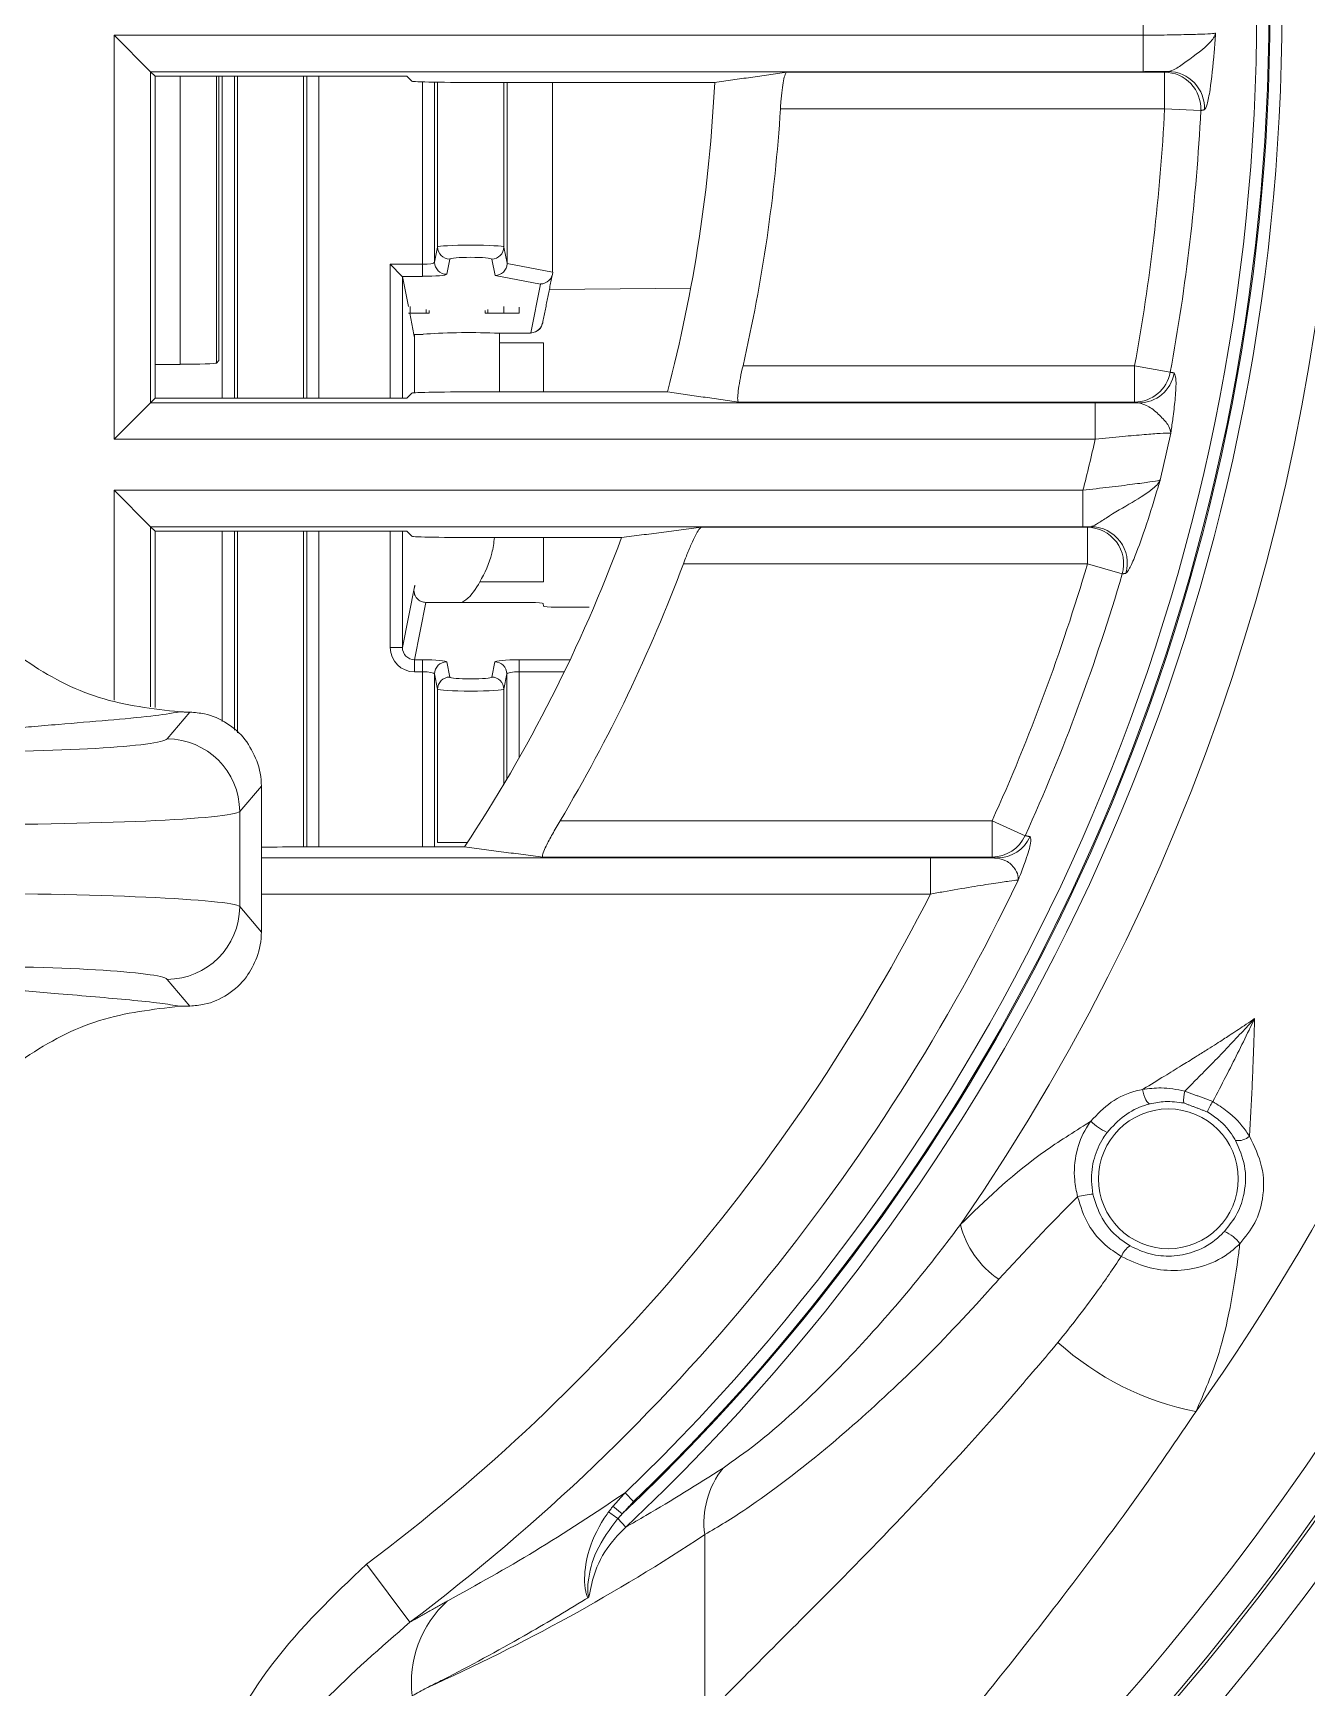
# Model space of a CAD drawing. Extents: x 12.1 to 108.7, y 1 to 80.4.
# Drawn here: x 103.274 to 104.323, y 31.294 to 32.658 of the extents above; entities that cross this region are included whole.
import ezdxf

# ---------------------------------------------------------------- set-up
doc = ezdxf.new("R2010")
doc.units = 0
doc.header["$MEASUREMENT"] = 0
doc.linetypes.add('SLD-Solid', pattern=[0])
doc.layers.add('OBJECT', color=7, linetype='CONTINUOUS')

msp = doc.modelspace()

# ---------------------------------------------------------------- linework, layer by layer
at = {"layer": 'OBJECT', "linetype": 'SLD-Solid', "lineweight": 15}
for p, q in [((103.3404, 32.6558), (103.3704, 32.6258)), ((103.3404, 32.6558), (103.3404, 32.323)), ((104.1884, 32.6558), (103.3404, 32.6558)), ((104.1884, 32.6558), (104.1884, 32.6258)), ((103.3704, 32.6258), (103.3741, 32.6221)), ((103.3704, 32.353), (103.3704, 32.6258)), ((103.3704, 32.6258), (104.1884, 32.6258)), ((103.5816, 32.6221), (103.3741, 32.6221)), ((103.3741, 32.6221), (103.3741, 32.3567)), ((103.3947, 32.3846), (103.3947, 32.6221)), ((103.4247, 32.6221), (103.4247, 32.3857)), ((103.4268, 32.3878), (103.4268, 32.6221)), ((103.4295, 32.3567), (103.4295, 32.6221)), ((103.4395, 32.6221), (103.4395, 32.3567)), ((103.442, 32.3567), (103.442, 32.6221)), ((103.4966, 32.6221), (103.4966, 32.3567)), ((103.4991, 32.3567), (103.4991, 32.6221)), ((103.5091, 32.6221), (103.5091, 32.3567)), ((103.5816, 32.6221), (103.5858, 32.6179)), ((104.2061, 32.6253), (103.8947, 32.6253)), ((104.2061, 32.5953), (104.2061, 32.6253)), ((103.5945, 32.4671), (103.5945, 32.6174)), ((103.6045, 32.6172), (103.6045, 32.4688)), ((103.607, 32.4813), (103.607, 32.6172)), ((103.8354, 32.6169), (103.6458, 32.6169)), ((103.6616, 32.6169), (103.6616, 32.4813)), ((103.6643, 32.4679), (103.6643, 32.6169)), ((103.7018, 32.6169), (103.7018, 32.461)), ((103.8895, 32.5953), (104.2061, 32.5953)), ((104.2061, 32.5953), (104.236, 32.5938)), ((103.6045, 32.4688), (103.607, 32.4813)), ((103.617, 32.4714), (103.6145, 32.4588)), ((103.6543, 32.4578), (103.6516, 32.4714)), ((103.6616, 32.4813), (103.6643, 32.4679)), ((103.5779, 32.4571), (103.568, 32.4671)), ((103.568, 32.4671), (103.5945, 32.4671)), ((103.568, 32.3567), (103.568, 32.4671)), ((103.578, 32.457), (103.5779, 32.4571)), ((103.5945, 32.4571), (103.5779, 32.4571)), ((103.578, 32.457), (103.5829, 32.4323)), ((103.578, 32.457), (103.578, 32.3567)), ((103.5945, 32.4571), (103.5945, 32.4671)), ((103.6918, 32.4508), (103.6543, 32.4578)), ((103.6643, 32.4676), (103.6643, 32.4679)), ((103.6643, 32.4676), (103.7018, 32.4606)), ((103.7018, 32.4606), (103.7018, 32.461)), ((103.6838, 32.4107), (103.6918, 32.4508)), ((103.8156, 32.4475), (103.6991, 32.4464)), ((103.5844, 32.4323), (103.5844, 32.4269)), ((103.5976, 32.4299), (103.5976, 32.4269)), ((103.6484, 32.4299), (103.6484, 32.4269)), ((103.6616, 32.4323), (103.6616, 32.4269)), ((103.6743, 32.4318), (103.6743, 32.4269)), ((103.5844, 32.4269), (103.5829, 32.4269)), ((103.584, 32.4269), (103.5859, 32.4269)), ((103.584, 32.4269), (103.5875, 32.4093)), ((103.5976, 32.4269), (103.5844, 32.4269)), ((103.5859, 32.4269), (103.5859, 32.4269)), ((103.5999, 32.4269), (103.5976, 32.4269)), ((103.6484, 32.4269), (103.6461, 32.4269)), ((103.6616, 32.4269), (103.6484, 32.4269)), ((103.6601, 32.4269), (103.6601, 32.4269)), ((103.6601, 32.4269), (103.6621, 32.4269)), ((103.6743, 32.4269), (103.6616, 32.4269)), ((103.5875, 32.4093), (103.5951, 32.4093)), ((103.588, 32.4067), (103.5875, 32.4093)), ((103.6539, 32.4103), (103.6788, 32.4103)), ((103.6942, 32.4023), (103.658, 32.4023)), ((103.6788, 32.4103), (103.6838, 32.4107)), ((103.6788, 32.4103), (103.6788, 32.4103)), ((103.6942, 32.3619), (103.6942, 32.4023)), ((103.3947, 32.3846), (103.3741, 32.3846)), ((103.4247, 32.3857), (103.4268, 32.3878)), ((104.1814, 32.3835), (103.8587, 32.3835)), ((104.1814, 32.3535), (104.1814, 32.3835)), ((104.1814, 32.3835), (104.2108, 32.3781)), ((103.5858, 32.3609), (103.5816, 32.3567)), ((103.6458, 32.3619), (103.7965, 32.3619)), ((103.3404, 32.323), (103.3704, 32.353)), ((103.3704, 32.353), (103.3741, 32.3567)), ((104.149, 32.353), (103.3704, 32.353)), ((103.3741, 32.3567), (103.5816, 32.3567)), ((103.8551, 32.3535), (104.1814, 32.3535)), ((104.149, 32.323), (104.149, 32.353)), ((103.3404, 32.323), (104.149, 32.323)), ((103.3404, 32.2808), (103.3704, 32.2508)), ((103.3404, 32.2808), (103.3404, 32.1079)), ((104.1388, 32.2808), (103.3404, 32.2808)), ((104.1388, 32.2808), (104.1388, 32.2508)), ((103.3704, 32.2508), (103.3741, 32.2471)), ((103.3704, 32.1025), (103.3704, 32.2508)), ((103.3704, 32.2508), (104.1388, 32.2508)), ((103.5816, 32.2471), (103.3741, 32.2471)), ((103.3741, 32.2471), (103.3741, 32.1018)), ((103.4295, 32.0903), (103.4295, 32.2471)), ((103.4395, 32.2471), (103.4395, 32.0832)), ((103.442, 32.081), (103.442, 32.2471)), ((103.4966, 32.2471), (103.4966, 31.9869)), ((103.4991, 31.9869), (103.4991, 32.2471)), ((103.5091, 32.2471), (103.5091, 31.9869)), ((103.568, 32.1513), (103.568, 32.2471)), ((103.578, 32.2471), (103.578, 32.1513)), ((103.5816, 32.2471), (103.5858, 32.2429)), ((103.7587, 32.2419), (103.6458, 32.2419)), ((103.6942, 32.2055), (103.6942, 32.2419)), ((104.1426, 32.2503), (103.8242, 32.2503)), ((104.1426, 32.2203), (104.1426, 32.2503)), ((103.8096, 32.2203), (104.1426, 32.2203)), ((104.1426, 32.2203), (104.1712, 32.2119)), ((103.578, 32.1513), (103.5882, 32.2027)), ((103.5882, 32.2019), (103.5875, 32.1984)), ((103.6942, 32.2055), (103.6418, 32.2055)), ((103.5973, 32.1884), (103.588, 32.1412)), ((103.5969, 32.1884), (103.5973, 32.1884)), ((103.5973, 32.1884), (103.6839, 32.1884)), ((103.6939, 32.1875), (103.6943, 32.1853)), ((103.578, 32.1513), (103.568, 32.1513)), ((103.588, 32.1412), (103.5945, 32.1412)), ((103.588, 32.1412), (103.588, 32.1312)), ((103.5945, 32.1312), (103.588, 32.1312)), ((103.5945, 32.1412), (103.5945, 32.1312)), ((103.5945, 31.9869), (103.5945, 32.1312)), ((103.6045, 32.1295), (103.6045, 31.9869)), ((103.607, 32.1169), (103.6045, 32.1295)), ((103.6145, 32.1395), (103.617, 32.1268)), ((103.6516, 32.1268), (103.6541, 32.1395)), ((103.6641, 32.1295), (103.6616, 32.1169)), ((103.6641, 32.043), (103.6641, 32.1295)), ((103.6741, 32.1412), (103.7162, 32.1412)), ((103.6741, 32.1412), (103.6741, 32.1312)), ((103.6741, 32.1312), (103.6741, 32.0603)), ((103.7114, 32.1312), (103.6741, 32.1312)), ((103.607, 31.9905), (103.607, 32.1169)), ((103.6616, 32.1169), (103.6616, 32.0387)), ((103.384, 32.076), (103.4029, 32.098)), ((103.4618, 32.037), (103.4439, 32.0161)), ((103.4618, 32.037), (103.4618, 31.9769)), ((103.4439, 32.0161), (103.4439, 31.9377)), ((104.064, 32.0085), (103.7079, 32.0085)), ((104.064, 31.9785), (104.064, 32.0085)), ((104.064, 32.0085), (104.0912, 31.9962)), ((103.4972, 31.9869), (103.6291, 31.9869)), ((104.0131, 31.978), (103.4618, 31.978)), ((103.4618, 31.9769), (103.4618, 31.9168)), ((103.6938, 31.9785), (104.064, 31.9785)), ((104.0131, 31.948), (104.0131, 31.978)), ((103.4618, 31.948), (104.0131, 31.948)), ((103.4439, 31.9377), (103.4618, 31.9168)), ((103.4029, 31.8558), (103.384, 31.8778)), ((103.7685, 31.4475), (103.7616, 31.4547)), ((103.7591, 31.4373), (103.7515, 31.4436)), ((103.7621, 31.4264), (103.7556, 31.4334)), ((103.8272, 31.27), (103.8272, 31.4202)), ((103.5483, 31.3958), (103.5842, 31.348))]:
    msp.add_line(p, q, dxfattribs=at)
at = {"layer": 'OBJECT', "linetype": 'SLD-Solid', "lineweight": 15, "flags": 128}
for points in [[(103.6838, 32.4107), (103.6857, 32.4109), (103.6876, 32.4115), (103.6893, 32.4124), (103.6908, 32.4136), (103.6921, 32.4151), (103.693, 32.4169), (103.6936, 32.4187), (103.6936, 32.4187)], [(104.1942, 31.7752), (104.1934, 31.7753), (104.1925, 31.776), (104.1916, 31.7771), (104.1906, 31.7786), (104.1898, 31.7805), (104.189, 31.7826), (104.1884, 31.7848), (104.188, 31.7871)]]:
    msp.add_lwpolyline(points, dxfattribs=at)
at = {"layer": 'OBJECT', "linetype": 'SLD-Solid', "lineweight": 15}
msp.add_circle((104.2093, 31.7134), 0.0576, dxfattribs=at)
for centre, radius, start, end in [((102.5868, 32.6769), 1.7062, 313.403, 46.597), ((102.5868, 32.6769), 1.7161, 313.2251, 46.7749), ((102.5868, 32.6769), 1.7053, 313.8667, 46.1333), ((102.5868, 32.6769), 1.6953, 313.8667, 46.1333), ((102.5868, 32.6769), 2.0103, 324.9191, 35.0809), ((102.5868, 32.6769), 1.763, 325.3963, 34.6037), ((102.5868, 32.6769), 1.6018, 359.2455, 0.7545), ((104.206, 32.5953), 0.03, 357.1318, 89.7831), ((104.209, 32.5959), 0.03, 357.1574, 89.7832), ((102.5868, 32.6769), 1.25, 345.4041, 357.2487), ((102.5868, 32.6769), 1.3053, 347.011, 356.4146), ((102.5868, 32.6769), 1.6214, 349.5755, 357.1143), ((102.5868, 32.6769), 1.6513, 349.5755, 357.1143), ((103.617, 32.4814), 0.01, 180.2071, 270.0027), ((103.6516, 32.4814), 0.01, 269.9973, 359.7929), ((103.6145, 32.4688), 0.01, 180.2071, 270.0027), ((104.1813, 32.3835), 0.03, 270.1789, 349.6484), ((104.1846, 32.3828), 0.03, 270.1789, 349.6462), ((102.5868, 32.6769), 1.6018, 345.6831, 347.2353), ((102.5868, 32.6769), 1.6615, 346.5068, 347.8728), ((102.5868, 32.6769), 1.25, 326.4957, 339.635), ((104.1424, 32.2203), 0.03, 343.7647, 89.721), ((104.1454, 32.2208), 0.03, 343.8127, 89.7213), ((102.5868, 32.6769), 1.3053, 329.1986, 339.5226), ((102.5868, 32.6769), 1.6214, 335.6554, 343.6427), ((102.5868, 32.6769), 1.6513, 335.6554, 343.6427), ((103.6145, 32.1295), 0.01, 89.9965, 179.7907), ((103.6541, 32.1295), 0.01, 0.2093, 90.0035), ((103.617, 32.1169), 0.01, 89.9965, 179.7907), ((103.6516, 32.1169), 0.01, 0.2093, 90.0035), ((103.3838, 32.0159), 0.0601, 0.2283, 89.8001), ((104.0639, 32.0085), 0.0299, 270.1554, 335.8251), ((104.068, 32.0077), 0.0299, 270.1554, 335.8577), ((102.5868, 32.6769), 1.6615, 306.8896, 334.4188), ((102.5868, 32.6769), 1.6018, 306.8896, 332.931), ((103.3838, 31.9379), 0.0601, 270.1999, 359.7717), ((102.5868, 32.6769), 2.585, 276.6644, 342.7305), ((104.2452, 31.7788), 0.0234, 162.947, 187.2533), ((104.2811, 31.7539), 0.0422, 146.6495, 159.812), ((104.1801, 31.7971), 0.0502, 226.1451, 244.821), ((104.2669, 31.7584), 0.0135, 259.9031, 312.863), ((104.15, 31.6413), 0.0595, 92.7294, 105.1542), ((104.1117, 31.6939), 0.076, 193.811, 236.2768), ((104.2445, 31.6432), 0.029, 35.255, 67.6587), ((102.5868, 32.6769), 2.1724, 208.1241, 331.8759), ((102.5868, 32.6769), 2.1103, 300.8539, 331.0105), ((104.1866, 31.6435), 0.0171, 121.3021, 159.6126), ((102.5868, 32.6769), 2.1425, 208.9527, 331.0473), ((102.5868, 32.6769), 2.31, 283.6523, 333.3136), ((102.5868, 32.6769), 2.14, 300.8539, 331.0105), ((102.5868, 32.6769), 2.2663, 305.0518, 332.5597), ((102.5868, 32.6769), 2.462, 282.0513, 334.5258), ((104.2784, 31.7559), 0.2389, 227.9119, 258.7761), ((103.8983, 31.4301), 0.0718, 141.2167, 187.9447), ((103.4684, 31.0495), 0.4794, 53.2027, 54.3314), ((103.6762, 31.2984), 0.0908, 132.1677, 187.0342), ((102.4503, 33.4353), 3.875, 294.5425, 327.6669), ((102.4503, 33.4353), 3.815, 295.1336, 327.0237), ((102.4503, 33.4353), 3.755, 296.1259, 325.9861)]:
    msp.add_arc(centre, radius, start, end, dxfattribs=at)
for centre, major_axis, ratio, start_param, end_param in [((103.6458, 32.6179), (0.06, 0), 0.017455, 3.159046, 4.712389), ((103.6343, 32.4813), (0.0273, 0), 0.055478, 0.017453, 3.124139), ((103.6343, 32.4713), (0.0173, 0), 0.087489, 0.017453, 3.124139), ((103.5945, 32.4688), (0.01, 0), 0.174977, 4.712389, 6.265732), ((103.5945, 32.4589), (0.02, 0), 0.087489, 4.712389, 6.265732), ((103.6543, 32.4677), (0.00707, 0.00716), 0.980059, 3.930858, 5.464654), ((103.6918, 32.4608), (0.00837, 0.00566), 0.980059, 4.127026, 5.660822), ((103.6318, 32.4064), (0.05, 0), 0.087489, 1.113912, 2.39383), ((103.3947, 32.3857), (0.03, 0), 0.034921, 4.712389, 6.248279), ((103.6458, 32.3609), (0.06, 0), 0.017455, 1.570796, 3.124139), ((103.6458, 32.2429), (0.06, 0), 0.017455, 3.159046, 4.712389), ((103.6839, 32.1875), (0.01, 0), 0.088095, 0.017453, 1.570796), ((103.7043, 32.1853), (0.01, 0), 0.088095, 3.159046, 4.712389), ((103.588, 32.1513), (-0.0039, -0.0197), 0.995992, 4.908761, 6.478026), ((103.588, 32.1513), (0.00197, 0.00993), 0.988086, 1.767169, 3.336433), ((103.5945, 32.1394), (0.02, 0), 0.088095, 0.017453, 1.570796), ((103.5945, 32.1295), (0.01, 0), 0.17619, 0.017453, 1.570796), ((103.6741, 32.1394), (0.02, 0), 0.088095, 1.570796, 3.124139), ((103.6741, 32.1295), (0.01, 0), 0.17619, 1.570796, 3.124139), ((103.6343, 32.1169), (0.0273, 0), 0.055863, 3.159046, 6.265732), ((103.6343, 32.1269), (0.0173, 0), 0.088095, 3.159046, 6.265732), ((103.1943, 32.0766), (0.19, 0), 0.061163, 4.712389, 6.230825), ((103.4028, 32.0381), (-0.0224, 0.056), 0.973344, 4.322385, 4.678271), ((103.1943, 32.0167), (0.25, 0), 0.046484, 4.712389, 6.230825), ((103.4972, 31.9848), (0.12, 0), 0.017455, 1.570796, 1.870458), ((103.1943, 31.9371), (0.25, 0), 0.046484, 0.05236, 1.570796), ((103.4028, 31.9157), (0.0224, 0.056), 0.973344, 4.746507, 5.102393), ((103.1943, 31.8772), (0.19, 0), 0.061163, 0.05236, 1.570796), ((102.9307, 32.6769), (1.5813, 0), 0.964711, 5.148081, 5.315159), ((102.7998, 32.6769), (1.6185, 0), 0.982242, 5.21966, 5.228125)]:
    msp.add_ellipse(centre, major_axis=major_axis, ratio=ratio, start_param=start_param, end_param=end_param, dxfattribs=at)
for points, knots in [([(104.2482, 32.6576), (104.2479, 32.6575), (104.2467, 32.6573), (104.2403, 32.6568), (104.2267, 32.6564), (104.2087, 32.656), (104.1952, 32.6559), (104.1884, 32.6558)], [0, 0, 0, 0, 0.090605, 0.317992, 0.545361, 0.772689, 1, 1, 1, 1]), ([(104.2482, 32.6576), (104.2482, 32.6576), (104.2479, 32.6562), (104.2467, 32.6536), (104.2409, 32.6462), (104.2283, 32.6373), (104.2152, 32.6277), (104.211, 32.6264), (104.2091, 32.6259)], [0, 0, 0, 0, 0.003279, 0.119194, 0.233417, 0.664784, 0.847403, 1, 1, 1, 1]), ([(104.2389, 32.5944), (104.2397, 32.5954), (104.2412, 32.5975), (104.2443, 32.6136), (104.2466, 32.6355), (104.2479, 32.6523), (104.2482, 32.6575), (104.2482, 32.6576)], [0, 0, 0, 0, 0.221548, 0.44288, 0.827985, 0.997198, 1, 1, 1, 1]), ([(103.8947, 32.6253), (103.8942, 32.6249), (103.8934, 32.6241), (103.892, 32.6187), (103.8908, 32.6108), (103.89, 32.6025), (103.8896, 32.5972), (103.8895, 32.5953)], [0, 0, 0, 0, 0.21925, 0.438497, 0.657712, 0.876113, 1, 1, 1, 1]), ([(103.6788, 32.4103), (103.6795, 32.4103), (103.6812, 32.4103), (103.6835, 32.4104), (103.6855, 32.4107), (103.6879, 32.4114), (103.6902, 32.4129), (103.6921, 32.4148), (103.6927, 32.4165), (103.6929, 32.4172)], [0, 0, 0, 0, 0.126144, 0.27857, 0.424614, 0.556177, 0.71117, 0.880461, 1, 1, 1, 1]), ([(103.6555, 32.4103), (103.6555, 32.4103), (103.655, 32.4102), (103.6544, 32.4102), (103.6539, 32.4103)], [0, 0, 0, 0, 0.05739, 1, 1, 1, 1]), ([(103.8587, 32.3835), (103.8579, 32.3801), (103.8564, 32.3734), (103.8549, 32.3643), (103.8542, 32.3576), (103.8543, 32.3541), (103.8549, 32.3537), (103.8551, 32.3535)], [0, 0, 0, 0, 0.220859, 0.441926, 0.657693, 0.867325, 1, 1, 1, 1]), ([(104.2113, 32.3278), (104.2113, 32.3279), (104.2114, 32.3287), (104.2121, 32.3335), (104.2135, 32.3438), (104.2152, 32.3586), (104.216, 32.3734), (104.2147, 32.376), (104.2141, 32.3775)], [0, 0, 0, 0, 0.0031647, 0.0312074, 0.1830066, 0.4085164, 0.6847433, 1, 1, 1, 1]), ([(104.1847, 32.3529), (104.1838, 32.3529), (104.1725, 32.353), (104.1602, 32.353), (104.149, 32.353)], [0, 0, 0, 0, 0.081826, 1, 1, 1, 1]), ([(104.1847, 32.3529), (104.1876, 32.352), (104.1934, 32.3504), (104.2023, 32.3426), (104.2089, 32.3355), (104.211, 32.3306), (104.2112, 32.3283), (104.2113, 32.3279), (104.2113, 32.3278)], [0, 0, 0, 0, 0.24586, 0.504617, 0.760113, 0.957329, 0.996307, 1, 1, 1, 1]), ([(104.149, 32.323), (104.1566, 32.3238), (104.1711, 32.3252), (104.1899, 32.3268), (104.2035, 32.3278), (104.2098, 32.328), (104.2109, 32.3279), (104.2113, 32.3278)], [0, 0, 0, 0, 0.252206, 0.478104, 0.698136, 0.91548, 1, 1, 1, 1]), ([(104.2025, 32.2892), (104.2022, 32.2891), (104.2011, 32.2888), (104.1948, 32.2878), (104.1803, 32.2858), (104.1608, 32.2834), (104.1462, 32.2817), (104.1388, 32.2808)], [0, 0, 0, 0, 0.06622, 0.289538, 0.521764, 0.760041, 1, 1, 1, 1]), ([(104.2025, 32.2892), (104.2025, 32.2892), (104.202, 32.2882), (104.2004, 32.2858), (104.1946, 32.28), (104.1801, 32.2712), (104.1615, 32.2605), (104.1498, 32.2524), (104.1469, 32.2513), (104.1456, 32.2508)], [0, 0, 0, 0, 0.002884, 0.081491, 0.189475, 0.476269, 0.765757, 0.892673, 1, 1, 1, 1]), ([(104.1743, 32.2124), (104.1752, 32.2133), (104.177, 32.2151), (104.183, 32.2289), (104.1914, 32.2526), (104.1983, 32.2752), (104.2019, 32.2872), (104.2025, 32.2891), (104.2025, 32.2892)], [0, 0, 0, 0, 0.174609, 0.349137, 0.641913, 0.941152, 0.997522, 1, 1, 1, 1]), ([(103.1779, 32.2473), (103.1894, 32.2265), (103.2126, 32.1849), (103.2659, 32.1383), (103.3273, 32.1059), (103.372, 32.1008), (103.3945, 32.0982)], [0, 0, 0, 0, 0.2494679, 0.4993192, 0.7491667, 1, 1, 1, 1]), ([(103.627, 32.1884), (103.6281, 32.1891), (103.6346, 32.1933), (103.6431, 32.2069), (103.6513, 32.2236), (103.6533, 32.2375), (103.6539, 32.2419)], [0, 0, 0, 0, 0.063092, 0.382243, 0.805753, 1, 1, 1, 1]), ([(103.8242, 32.2503), (103.8236, 32.2499), (103.8225, 32.2491), (103.8196, 32.2439), (103.816, 32.2364), (103.8125, 32.228), (103.8104, 32.2224), (103.8096, 32.2203)], [0, 0, 0, 0, 0.207811, 0.415259, 0.632109, 0.861308, 1, 1, 1, 1]), ([(103.5969, 32.1884), (103.5958, 32.1886), (103.5937, 32.1889), (103.5909, 32.1906), (103.5889, 32.1929), (103.588, 32.1951), (103.5876, 32.1969), (103.5875, 32.198), (103.5875, 32.1983), (103.5875, 32.1984)], [0, 0, 0, 0, 0.163975, 0.328263, 0.482697, 0.616251, 0.746877, 0.892798, 1, 1, 1, 1]), ([(103.3945, 32.0982), (103.3872, 32.097), (103.3717, 32.0946), (103.3354, 32.0913), (103.3009, 32.0884), (103.2732, 32.0861), (103.2538, 32.0844), (103.234, 32.0825), (103.2144, 32.0802), (103.2082, 32.0784), (103.2052, 32.0775)], [0, 0, 0, 0, 0.15382, 0.32546, 0.503781, 0.600006, 0.681858, 0.763121, 0.884543, 1, 1, 1, 1]), ([(103.4581, 32.0579), (103.4551, 32.064), (103.4493, 32.0763), (103.4337, 32.0897), (103.4176, 32.0968), (103.4069, 32.0977), (103.4029, 32.098)], [0, 0, 0, 0, 0.272657, 0.546141, 0.8274, 1, 1, 1, 1]), ([(103.7079, 32.0085), (103.7058, 32.0048), (103.7014, 31.9974), (103.6966, 31.9881), (103.6938, 31.9818), (103.6931, 31.979), (103.6936, 31.9786), (103.6938, 31.9785)], [0, 0, 0, 0, 0.259509, 0.520202, 0.708476, 0.89739, 1, 1, 1, 1]), ([(104.0855, 31.9595), (104.0855, 31.9595), (104.0861, 31.9611), (104.0885, 31.9671), (104.0928, 31.9788), (104.0966, 31.9919), (104.0957, 31.9942), (104.0953, 31.9954)], [0, 0, 0, 0, 0.003673, 0.075621, 0.294595, 0.635204, 1, 1, 1, 1]), ([(103.607, 31.9905), (103.6074, 31.9905), (103.6084, 31.9905), (103.6147, 31.9905), (103.6227, 31.9905), (103.6286, 31.9905), (103.631, 31.9905)], [0, 0, 0, 0, 0.271756, 0.543512, 0.815269, 1, 1, 1, 1]), ([(104.068, 31.9777), (104.0653, 31.9778), (104.0528, 31.9779), (104.034, 31.978), (104.018, 31.978), (104.0131, 31.978)], [0, 0, 0, 0, 0.166874, 0.742789, 1, 1, 1, 1]), ([(104.068, 31.9777), (104.071, 31.977), (104.0773, 31.9756), (104.0834, 31.9686), (104.0857, 31.9631), (104.0856, 31.9603), (104.0855, 31.9595), (104.0855, 31.9595)], [0, 0, 0, 0, 0.307721, 0.642116, 0.899777, 0.995744, 1, 1, 1, 1]), ([(104.0131, 31.948), (104.0167, 31.9487), (104.0283, 31.9508), (104.0467, 31.9539), (104.0655, 31.9569), (104.0787, 31.9589), (104.0843, 31.9595), (104.0853, 31.9595), (104.0855, 31.9595)], [0, 0, 0, 0, 0.1102794, 0.354068, 0.5694261, 0.7633766, 0.947631, 1, 1, 1, 1]), ([(103.4029, 31.8558), (103.4068, 31.8561), (103.4177, 31.857), (103.4344, 31.8644), (103.4498, 31.8782), (103.4555, 31.8904), (103.4581, 31.8959)], [0, 0, 0, 0, 0.1688448, 0.4625835, 0.7532198, 1, 1, 1, 1]), ([(103.2052, 31.8763), (103.2081, 31.8754), (103.2134, 31.8738), (103.2306, 31.8717), (103.2491, 31.8698), (103.2708, 31.8679), (103.2965, 31.8658), (103.3251, 31.8634), (103.3538, 31.8608), (103.3784, 31.8583), (103.3894, 31.8565), (103.3945, 31.8556)], [0, 0, 0, 0, 0.115434, 0.204199, 0.296296, 0.390311, 0.496175, 0.628006, 0.757037, 0.887489, 1, 1, 1, 1]), ([(103.3945, 31.8556), (103.3722, 31.8531), (103.3275, 31.8479), (103.2661, 31.8157), (103.2127, 31.7691), (103.1895, 31.7274), (103.1779, 31.7065)], [0, 0, 0, 0, 0.249632, 0.499592, 0.749409, 1, 1, 1, 1]), ([(104.2803, 31.8455), (104.2798, 31.8451), (104.2769, 31.8431), (104.27, 31.8385), (104.262, 31.8332), (104.2544, 31.8282), (104.2485, 31.8245), (104.2413, 31.8199), (104.2354, 31.8162), (104.2282, 31.8117), (104.2192, 31.8061), (104.205, 31.7974), (104.1943, 31.7909), (104.1883, 31.7872), (104.188, 31.7871)], [0, 0, 0, 0, 0.016955, 0.095075, 0.227904, 0.278807, 0.341255, 0.41799, 0.512501, 0.530928, 0.652142, 0.802909, 0.992105, 1, 1, 1, 1]), ([(104.2228, 31.7857), (104.2257, 31.7886), (104.2325, 31.7954), (104.2477, 31.8108), (104.2617, 31.8254), (104.2734, 31.838), (104.2771, 31.8419), (104.279, 31.844), (104.2795, 31.8446), (104.28, 31.8451), (104.2803, 31.8455)], [0, 0, 0, 0, 0.148068, 0.34976, 0.782442, 0.879511, 0.969739, 0.977128, 0.979728, 1, 1, 1, 1]), ([(104.2803, 31.8455), (104.2801, 31.845), (104.2786, 31.8418), (104.2709, 31.8259), (104.2597, 31.8035), (104.2495, 31.784), (104.2459, 31.7771)], [0, 0, 0, 0, 0.021606, 0.13737, 0.694224, 1, 1, 1, 1]), ([(104.2761, 31.7485), (104.2769, 31.762), (104.2778, 31.7782), (104.2786, 31.7967), (104.2789, 31.8036), (104.2791, 31.8096), (104.2793, 31.8147), (104.2795, 31.819), (104.2796, 31.8228), (104.2797, 31.826), (104.2798, 31.8288), (104.2799, 31.8312), (104.2799, 31.8332), (104.28, 31.835), (104.2801, 31.8365), (104.2801, 31.8377), (104.2802, 31.8401), (104.2803, 31.8427), (104.2803, 31.8449), (104.2803, 31.8455)], [0, 0, 0, 0, 0.419404, 0.502129, 0.572967, 0.633692, 0.68578, 0.730474, 0.768831, 0.801748, 0.829997, 0.854236, 0.875032, 0.892872, 0.908173, 0.921295, 0.932546, 0.981194, 1, 1, 1, 1]), ([(104.2228, 31.7857), (104.2163, 31.787), (104.2044, 31.7892), (104.1931, 31.7877), (104.188, 31.7871)], [0, 0, 0, 0, 0.554136, 1, 1, 1, 1]), ([(104.188, 31.7871), (104.1863, 31.7867), (104.1772, 31.7846), (104.1615, 31.7779), (104.1507, 31.7665), (104.1453, 31.7609)], [0, 0, 0, 0, 0.107934, 0.557954, 1, 1, 1, 1]), ([(104.1588, 31.7516), (104.1633, 31.7566), (104.1724, 31.7665), (104.1853, 31.7727), (104.1928, 31.7748), (104.1942, 31.7752)], [0, 0, 0, 0, 0.446121, 0.894004, 1, 1, 1, 1]), ([(104.1942, 31.7752), (104.1983, 31.776), (104.2072, 31.7778), (104.2168, 31.7766), (104.222, 31.7759)], [0, 0, 0, 0, 0.454302, 1, 1, 1, 1]), ([(104.2761, 31.7485), (104.2752, 31.7499), (104.2702, 31.7574), (104.2605, 31.7679), (104.2499, 31.7745), (104.2459, 31.7771)], [0, 0, 0, 0, 0.122492, 0.6608, 1, 1, 1, 1]), ([(104.1453, 31.7609), (104.1432, 31.7595), (104.1284, 31.7502), (104.0874, 31.7238), (104.058, 31.6952), (104.0379, 31.6757)], [0, 0, 0, 0, 0.050052, 0.350962, 1, 1, 1, 1]), ([(104.1453, 31.7609), (104.1441, 31.7591), (104.1388, 31.7514), (104.1325, 31.7351), (104.1309, 31.7155), (104.1335, 31.7032), (104.1344, 31.6987)], [0, 0, 0, 0, 0.1005659, 0.4269452, 0.7873192, 1, 1, 1, 1]), ([(104.2415, 31.7685), (104.2447, 31.7664), (104.2529, 31.761), (104.2603, 31.7524), (104.2639, 31.7463), (104.2646, 31.7451)], [0, 0, 0, 0, 0.334366, 0.874632, 1, 1, 1, 1]), ([(104.1471, 31.7007), (104.1466, 31.7043), (104.1451, 31.7143), (104.1474, 31.7303), (104.1531, 31.7437), (104.1577, 31.7501), (104.1588, 31.7516)], [0, 0, 0, 0, 0.20515, 0.562184, 0.8956646, 1, 1, 1, 1]), ([(104.2682, 31.6599), (104.2727, 31.6655), (104.2816, 31.6765), (104.2883, 31.6992), (104.288, 31.7241), (104.2801, 31.7403), (104.2761, 31.7485)], [0, 0, 0, 0, 0.214704, 0.426043, 0.709468, 1, 1, 1, 1]), ([(104.2646, 31.7451), (104.2676, 31.7382), (104.2736, 31.7245), (104.2729, 31.7036), (104.2669, 31.6844), (104.2593, 31.6748), (104.2555, 31.67)], [0, 0, 0, 0, 0.284864, 0.568994, 0.78268, 1, 1, 1, 1]), ([(104.0695, 31.6306), (104.0906, 31.6534), (104.1119, 31.6763), (104.1343, 31.6986), (104.1344, 31.6987)], [0, 0, 0, 0, 0.9957983, 1, 1, 1, 1]), ([(104.1344, 31.6987), (104.1369, 31.6908), (104.1419, 31.6751), (104.156, 31.6589), (104.1667, 31.652), (104.1705, 31.6495)], [0, 0, 0, 0, 0.388278, 0.77842, 1, 1, 1, 1]), ([(104.1777, 31.6582), (104.1744, 31.6603), (104.1654, 31.6663), (104.1534, 31.6803), (104.1492, 31.6939), (104.1471, 31.7007)], [0, 0, 0, 0, 0.220711, 0.610733, 1, 1, 1, 1]), ([(104.0379, 31.6757), (104.033, 31.6692), (104.0125, 31.642), (103.9749, 31.5965), (103.922, 31.5402), (103.8751, 31.498), (103.8513, 31.4814), (103.8423, 31.4751)], [0, 0, 0, 0, 0.07222, 0.299647, 0.532858, 0.823882, 1, 1, 1, 1]), ([(104.2555, 31.67), (104.253, 31.6675), (104.2454, 31.6602), (104.2307, 31.6526), (104.2123, 31.649), (104.1939, 31.6505), (104.1831, 31.6556), (104.1777, 31.6582)], [0, 0, 0, 0, 0.126816, 0.373177, 0.587958, 0.793849, 1, 1, 1, 1]), ([(104.1705, 31.6495), (104.1774, 31.6462), (104.1911, 31.6396), (104.2143, 31.6369), (104.2374, 31.6402), (104.2557, 31.6486), (104.2651, 31.6571), (104.2682, 31.6599)], [0, 0, 0, 0, 0.213495, 0.424445, 0.639084, 0.878713, 1, 1, 1, 1]), ([(104.2319, 31.5215), (104.2388, 31.5371), (104.2547, 31.5736), (104.2636, 31.6243), (104.2677, 31.6558), (104.2682, 31.6599)], [0, 0, 0, 0, 0.394217, 0.920624, 1, 1, 1, 1]), ([(104.1705, 31.6495), (104.1638, 31.6396), (104.1473, 31.6151), (104.1291, 31.5922), (104.1183, 31.5786)], [0, 0, 0, 0, 0.405514, 1, 1, 1, 1]), ([(103.8272, 31.4202), (103.8383, 31.4268), (103.8674, 31.4442), (103.9246, 31.4878), (103.9902, 31.5466), (104.0371, 31.5943), (104.0634, 31.6238), (104.0695, 31.6306)], [0, 0, 0, 0, 0.180095, 0.474499, 0.698924, 0.92979, 1, 1, 1, 1]), ([(104.1183, 31.5786), (104.1044, 31.5622), (104.0647, 31.5154), (103.9977, 31.4426), (103.9278, 31.3711), (103.8688, 31.3126), (103.8412, 31.2843), (103.8272, 31.27)], [0, 0, 0, 0, 0.130076, 0.370614, 0.617914, 0.806075, 1, 1, 1, 1]), ([(103.986, 31.1979), (103.9978, 31.2127), (104.0217, 31.2429), (104.0715, 31.304), (104.1308, 31.3794), (104.1869, 31.4554), (104.2202, 31.5043), (104.2319, 31.5215)], [0, 0, 0, 0, 0.180504, 0.366966, 0.612055, 0.863561, 1, 1, 1, 1]), ([(103.8423, 31.4751), (103.8212, 31.4617), (103.7945, 31.4449), (103.7676, 31.4296), (103.7621, 31.4264)], [0, 0, 0, 0, 0.7935487, 1, 1, 1, 1]), ([(103.7616, 31.4547), (103.7369, 31.4382), (103.6883, 31.4059), (103.6393, 31.3789), (103.6153, 31.3657)], [0, 0, 0, 0, 0.509963, 1, 1, 1, 1]), ([(103.748, 31.439), (103.7475, 31.4384), (103.7406, 31.4288), (103.7315, 31.4108), (103.7276, 31.3882), (103.7284, 31.3756), (103.7297, 31.3707), (103.7304, 31.369), (103.7308, 31.3684), (103.731, 31.3682)], [0, 0, 0, 0, 0.028983, 0.459948, 0.770711, 0.915817, 0.956931, 0.987075, 1, 1, 1, 1]), ([(103.7319, 31.3697), (103.7319, 31.3696), (103.7318, 31.3695), (103.7316, 31.3695), (103.7315, 31.3696), (103.7313, 31.3698), (103.7311, 31.3706), (103.7306, 31.3744), (103.7312, 31.3868), (103.7372, 31.409), (103.749, 31.4247), (103.7556, 31.4334)], [0, 0, 0, 0, 0.004493, 0.008322, 0.01216, 0.01711, 0.025975, 0.054931, 0.183033, 0.547241, 1, 1, 1, 1]), ([(103.7319, 31.3697), (103.7333, 31.3766), (103.7365, 31.3928), (103.748, 31.412), (103.7583, 31.4226), (103.7621, 31.4264)], [0, 0, 0, 0, 0.32198, 0.752014, 1, 1, 1, 1]), ([(103.5483, 31.3958), (103.521, 31.3698), (103.4656, 31.3168), (103.4111, 31.2139), (103.3771, 31.1439), (103.3596, 31.1088), (103.3595, 31.1086)], [0, 0, 0, 0, 0.324519, 0.659805, 0.9981, 1, 1, 1, 1]), ([(103.731, 31.3682), (103.7303, 31.3678), (103.7128, 31.3569), (103.673, 31.3333), (103.6299, 31.31), (103.6031, 31.2964), (103.5986, 31.2942), (103.5981, 31.2939)], [0, 0, 0, 0, 0.014966, 0.395821, 0.90022, 0.987134, 1, 1, 1, 1]), ([(103.731, 31.3682), (103.7311, 31.3683), (103.7314, 31.3686), (103.7317, 31.3692), (103.7318, 31.3696), (103.7319, 31.3696), (103.7319, 31.3697)], [0, 0, 0, 0, 0.433728, 0.868905, 0.945381, 1, 1, 1, 1]), ([(103.3595, 31.1086), (103.3597, 31.1087), (103.3607, 31.1098), (103.3652, 31.1148), (103.3923, 31.1447), (103.4433, 31.2025), (103.5085, 31.2821), (103.5602, 31.3272), (103.5842, 31.348)], [0, 0, 0, 0, 0.002191, 0.013463, 0.059638, 0.364667, 0.706177, 1, 1, 1, 1])]:
    msp.add_open_spline(points, degree=3, knots=knots, dxfattribs=at)
for points in [[(103.8947, 32.6253), (103.8354, 32.6169)], [(104.1884, 32.6258), (104.2091, 32.6259)], [(104.2091, 32.6259), (104.2061, 32.6253)], [(104.236, 32.5938), (104.2389, 32.5944)], [(103.6936, 32.4187), (103.7016, 32.459)], [(103.5999, 32.4269), (103.5999, 32.4289)], [(103.6461, 32.4289), (103.6461, 32.4269)], [(103.6929, 32.4172), (103.6936, 32.4187)], [(103.588, 32.4093), (103.588, 32.3611)], [(103.6555, 32.4103), (103.6788, 32.4103)], [(103.658, 32.3619), (103.658, 32.4103)], [(104.2141, 32.3775), (104.2108, 32.3781)], [(103.8551, 32.3535), (103.7965, 32.3619)], [(104.1814, 32.3535), (104.1847, 32.3529)], [(103.8242, 32.2503), (103.7587, 32.2419)], [(104.1388, 32.2508), (104.1456, 32.2508)], [(104.1456, 32.2508), (104.1426, 32.2503)], [(104.1712, 32.2119), (104.1743, 32.2124)], [(103.5882, 32.2021), (103.5882, 32.2019)], [(103.7319, 32.1844), (103.7043, 32.1844)], [(103.3945, 32.0982), (103.4029, 32.098)], [(103.4581, 32.058), (103.4581, 32.0579)], [(104.0953, 31.9954), (104.0912, 31.9962)], [(103.6938, 31.9785), (103.6291, 31.9869)], [(104.064, 31.9785), (104.068, 31.9777)], [(103.4581, 31.8959), (103.4581, 31.8958)], [(103.3945, 31.8556), (103.4029, 31.8558)], [(104.222, 31.7759), (104.2415, 31.7685)], [(104.2459, 31.7771), (104.2228, 31.7857)], [(103.7616, 31.4547), (103.7515, 31.4436)], [(103.7591, 31.4373), (103.7685, 31.4475)], [(103.7515, 31.4436), (103.748, 31.439)], [(103.7556, 31.4334), (103.7591, 31.4373)], [(103.6153, 31.3657), (103.5842, 31.348)]]:
    msp.add_open_spline(points, degree=1, dxfattribs=at)

doc.saveas('drawing.dxf')
